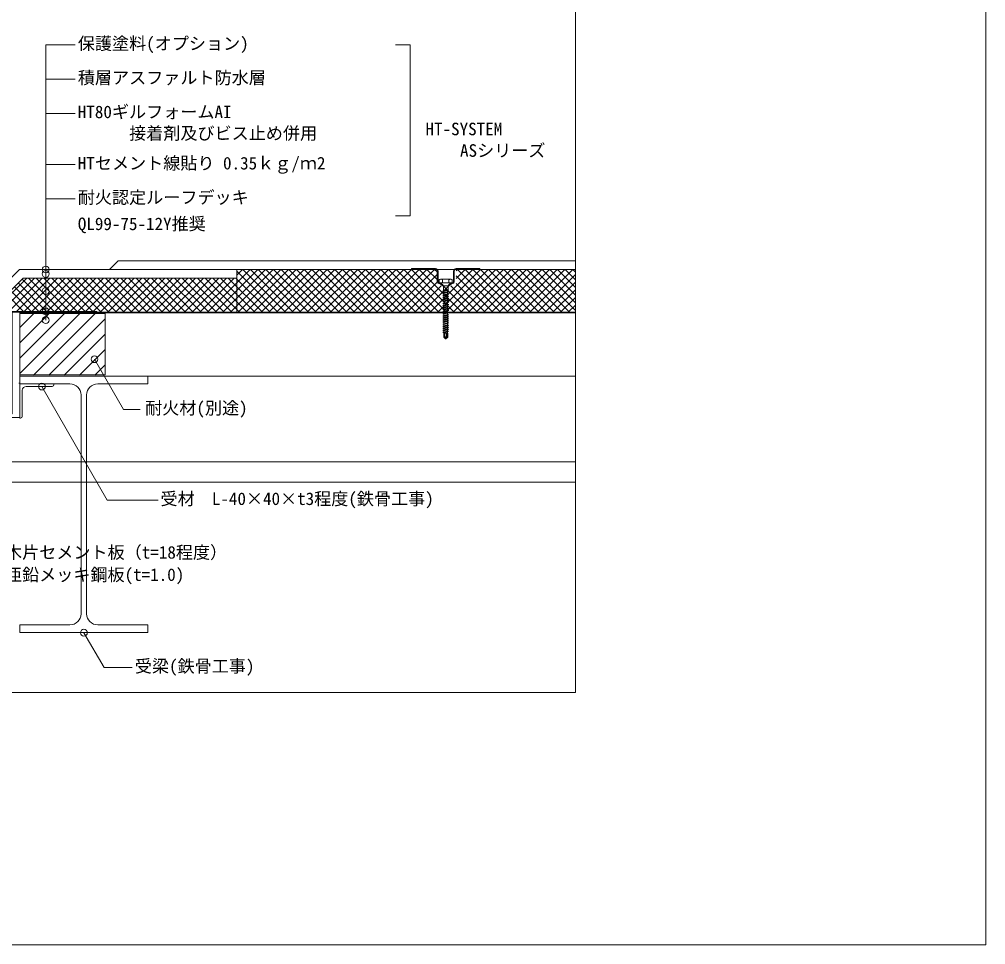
# Model space of a CAD drawing. Units: millimetres, scale not verified. Extents: x -1380 to 1380, y -955 to 955.
# Drawn here: x 250 to 1380, y -955 to 128 of the extents above; entities that cross this region are included whole.
import ezdxf
from ezdxf.enums import TextEntityAlignment as Align

# ---------------------------------------------------------------- set-up
doc = ezdxf.new("R2010")
doc.units = ezdxf.units.MM
doc.header["$LTSCALE"] = 3
doc.linetypes.add('USER3', pattern=[9.525, 6.35, -3.175])
for name, color, linetype, lineweight in [('0-0_0', 7, 'Continuous', 18), ('0-1_BOUSUI', 1, 'Continuous', 18), ('0-2_MOJI', 7, 'Continuous', 18), ('0-3_HATCH', 9, 'Continuous', 18), ('0-4_KANAMONO', 5, 'Continuous', 18), ('0-5_KANAMONO_SCREW', 4, 'Continuous', 18), ('0-6_TEKKOTU', 7, 'Continuous', 18), ('0-7_dekki', 3, 'Continuous', 18), ('0-8_dannnetu', 6, 'Continuous', 18), ('0-B_WAKU', 7, 'Continuous', 18), ('0-E_doubuti', 5, 'Continuous', 18)]:
    doc.layers.add(name, color=color, linetype=linetype, lineweight=lineweight)
doc.styles.add('ＭＳ ゴシック', font='')
doc.styles.get('ＭＳ ゴシック').set_extended_font_data('MS Gothic')

msp = doc.modelspace()

# ---------------------------------------------------------------- linework, layer by layer
at = {"layer": '0-0_0'}
msp.add_lwpolyline([(-899.643, -660.072), (900.357, -660.072), (900.357, 539.928), (-899.643, 539.928)], close=True, dxfattribs=at)
at = {"layer": '0-1_BOUSUI'}
msp.add_line((900.357, -155.072), (365.352, -155.072), dxfattribs=at)
for points in [[(900.357, -155.072), (365.352, -155.072), (355.352, -165.072)], [(504.352, -165.072), (250.212, -165.072), (205.354, -209.93), (205.354, -211.93)]]:
    msp.add_lwpolyline(points, dxfattribs=at)
at = {"layer": '0-2_MOJI'}
for p, q in [((280.71, -224.344), (280.71, 97.603)), ((280.71, 97.603), (315.286, 97.603)), ((689.838, 97.603), (707.126, 97.603)), ((707.126, -102.397), (707.126, 97.603)), ((280.71, 57.603), (315.286, 57.603)), ((280.71, 17.603), (315.286, 17.603)), ((280.71, -42.397), (315.286, -42.397)), ((280.71, -82.397), (315.286, -82.397)), ((689.838, -102.397), (707.126, -102.397))]:
    msp.add_line(p, q, dxfattribs=at)
for points in [[(337.795, -270.038), (371.788, -328.916), (391.301, -328.916)], [(412.107, -435.026), (352.558, -435.026), (276.208, -302.072)], [(382.004, -630.906), (348.929, -630.906), (325.354, -590.072)]]:
    msp.add_lwpolyline(points, dxfattribs=at)
for centre in [(280.71, -165.072), (280.71, -170.316), (280.71, -190.276), (280.71, -214.144), (280.71, -224.344), (337.795, -270.038), (276.208, -302.072), (325.354, -590.072)]:
    msp.add_circle(centre, 4, dxfattribs=at)
at = {"layer": '0-3_HATCH'}
for p, q in [((470.026, -215.072), (520.026, -165.072)), ((479.006, -215.072), (529.006, -165.072)), ((487.986, -215.072), (537.986, -165.072)), ((496.966, -215.072), (546.966, -165.072)), ((504.352, -171.766), (511.045, -165.072)), ((552.195, -215.072), (504.352, -167.228)), ((505.947, -215.072), (555.947, -165.072)), ((561.176, -215.072), (511.176, -165.072)), ((514.927, -215.072), (564.927, -165.072)), ((570.156, -215.072), (520.156, -165.072)), ((523.907, -215.072), (573.907, -165.072)), ((579.136, -215.072), (529.136, -165.072)), ((532.887, -215.072), (582.887, -165.072)), ((588.116, -215.072), (538.116, -165.072)), ((541.868, -215.072), (591.868, -165.072)), ((597.097, -215.072), (547.097, -165.072)), ((550.848, -215.072), (600.848, -165.072)), ((606.077, -215.072), (556.077, -165.072)), ((559.828, -215.072), (609.828, -165.072)), ((615.057, -215.072), (565.057, -165.072)), ((568.808, -215.072), (618.808, -165.072)), ((624.037, -215.072), (574.037, -165.072)), ((577.789, -215.072), (627.789, -165.072)), ((633.018, -215.072), (583.018, -165.072)), ((586.769, -215.072), (636.769, -165.072)), ((641.998, -215.072), (591.998, -165.072)), ((595.749, -215.072), (645.749, -165.072)), ((650.978, -215.072), (600.978, -165.072)), ((604.729, -215.072), (654.729, -165.072)), ((659.958, -215.072), (609.958, -165.072)), ((613.71, -215.072), (663.71, -165.072)), ((668.939, -215.072), (618.939, -165.072)), ((622.69, -215.072), (672.69, -165.072)), ((677.919, -215.072), (627.919, -165.072)), ((631.67, -215.072), (681.67, -165.072)), ((686.899, -215.072), (636.899, -165.072)), ((640.65, -215.072), (690.65, -165.072)), ((695.879, -215.072), (645.879, -165.072)), ((649.631, -215.072), (699.631, -165.072)), ((704.86, -215.072), (654.86, -165.072)), ((658.611, -215.072), (708.611, -165.072)), ((713.84, -215.072), (663.84, -165.072)), ((667.591, -215.072), (717.591, -165.072)), ((722.82, -215.072), (672.82, -165.072)), ((676.571, -215.072), (726.571, -165.072)), ((731.8, -215.072), (681.8, -165.072)), ((685.552, -215.072), (735.552, -165.072)), ((740.781, -215.072), (690.781, -165.072)), ((749.761, -215.072), (699.761, -165.072)), ((758.741, -215.072), (708.741, -165.072)), ((767.721, -215.072), (717.721, -165.072)), ((738.489, -176.859), (726.702, -165.072)), ((730.453, -215.072), (780.453, -165.072)), ((738.489, -167.879), (735.682, -165.072)), ((739.433, -215.072), (789.433, -165.072)), ((748.414, -215.072), (798.414, -165.072)), ((757.394, -215.072), (807.394, -165.072)), ((760.989, -166.576), (762.492, -165.072)), ((760.989, -175.556), (771.473, -165.072)), ((812.623, -215.072), (762.623, -165.072)), ((766.374, -215.072), (816.374, -165.072)), ((821.603, -215.072), (771.603, -165.072)), ((775.354, -215.072), (825.354, -165.072)), ((830.583, -215.072), (780.583, -165.072)), ((784.335, -215.072), (834.335, -165.072)), ((839.563, -215.072), (789.563, -165.072)), ((793.315, -215.072), (843.315, -165.072)), ((848.544, -215.072), (798.544, -165.072)), ((802.295, -215.072), (852.295, -165.072)), ((857.524, -215.072), (807.524, -165.072)), ((811.275, -215.072), (861.275, -165.072)), ((866.504, -215.072), (816.504, -165.072)), ((820.256, -215.072), (870.256, -165.072)), ((875.484, -215.072), (825.484, -165.072)), ((829.236, -215.072), (879.236, -165.072)), ((884.465, -215.072), (834.465, -165.072)), ((838.216, -215.072), (888.216, -165.072)), ((893.445, -215.072), (843.445, -165.072)), ((847.196, -215.072), (897.196, -165.072)), ((900.357, -213.004), (852.425, -165.072)), ((900.357, -204.023), (861.405, -165.072)), ((900.357, -195.043), (870.386, -165.072)), ((900.357, -186.063), (879.366, -165.072)), ((900.357, -177.083), (888.346, -165.072)), ((900.357, -168.102), (897.327, -165.072)), ((219.578, -214.072), (258.578, -175.072)), ((228.559, -214.072), (267.559, -175.072)), ((237.539, -214.072), (276.539, -175.072)), ((246.519, -214.072), (285.519, -175.072)), ((281.788, -214.072), (248.571, -180.855)), ((290.768, -214.072), (253.061, -176.365)), ((255.499, -214.072), (294.499, -175.072)), ((299.748, -214.072), (260.748, -175.072)), ((264.48, -214.072), (303.48, -175.072)), ((308.728, -214.072), (269.728, -175.072)), ((273.46, -214.072), (312.46, -175.072)), ((317.709, -214.072), (278.709, -175.072)), ((282.44, -214.072), (321.44, -175.072)), ((326.689, -214.072), (287.689, -175.072)), ((291.42, -214.072), (330.42, -175.072)), ((335.669, -214.072), (296.669, -175.072)), ((300.401, -214.072), (339.401, -175.072)), ((345.649, -215.072), (305.649, -175.072)), ((309.381, -214.072), (348.381, -175.072)), ((354.63, -215.072), (314.63, -175.072)), ((318.361, -214.072), (357.361, -175.072)), ((363.61, -215.072), (323.61, -175.072)), ((327.341, -214.072), (366.341, -175.072)), ((372.59, -215.072), (332.59, -175.072)), ((336.322, -214.072), (375.322, -175.072)), ((381.57, -215.072), (341.57, -175.072)), ((344.302, -215.072), (384.302, -175.072)), ((390.551, -215.072), (350.551, -175.072)), ((353.282, -215.072), (393.282, -175.072)), ((399.531, -215.072), (359.531, -175.072)), ((362.262, -215.072), (402.262, -175.072)), ((408.511, -215.072), (368.511, -175.072)), ((371.243, -215.072), (411.243, -175.072)), ((417.491, -215.072), (377.491, -175.072)), ((380.223, -215.072), (420.223, -175.072)), ((426.472, -215.072), (386.472, -175.072)), ((389.203, -215.072), (429.203, -175.072)), ((435.452, -215.072), (395.452, -175.072)), ((398.184, -215.072), (438.184, -175.072)), ((444.432, -215.072), (404.432, -175.072)), ((407.164, -215.072), (447.164, -175.072)), ((453.412, -215.072), (413.412, -175.072)), ((416.144, -215.072), (456.144, -175.072)), ((462.393, -215.072), (422.393, -175.072)), ((425.124, -215.072), (465.124, -175.072)), ((471.373, -215.072), (431.373, -175.072)), ((434.105, -215.072), (474.105, -175.072)), ((480.353, -215.072), (440.353, -175.072)), ((443.085, -215.072), (483.085, -175.072)), ((489.333, -215.072), (449.333, -175.072)), ((452.065, -215.072), (492.065, -175.072)), ((498.314, -215.072), (458.314, -175.072)), ((461.045, -215.072), (501.045, -175.072)), ((507.294, -215.072), (467.294, -175.072)), ((516.274, -215.072), (476.274, -175.072)), ((525.254, -215.072), (485.254, -175.072)), ((534.235, -215.072), (494.235, -175.072)), ((543.215, -215.072), (503.215, -175.072)), ((694.532, -215.072), (738.489, -171.115)), ((703.512, -215.072), (738.489, -180.096)), ((803.642, -215.072), (760.989, -172.418)), ((856.177, -215.072), (900.357, -170.892)), ((865.157, -215.072), (900.357, -179.872)), ((263.827, -214.072), (239.59, -189.835)), ((272.807, -214.072), (244.081, -185.345)), ((712.492, -215.072), (743.492, -184.072)), ((721.473, -215.072), (752.473, -184.072)), ((776.702, -215.072), (745.702, -184.072)), ((785.682, -215.072), (754.682, -184.072)), ((794.662, -215.072), (760.972, -181.382)), ((874.137, -215.072), (900.357, -188.852)), ((254.847, -214.072), (235.1, -194.325)), ((883.117, -215.072), (900.357, -197.832)), ((892.098, -215.072), (900.357, -206.813)), ((250.354, -232.958), (266.407, -216.905)), ((250.354, -250.919), (284.367, -216.905)), ((250.354, -268.879), (302.328, -216.905)), ((250.354, -286.84), (320.288, -216.905)), ((266.449, -288.705), (338.249, -216.905)), ((284.409, -288.705), (350.354, -222.761)), ((302.37, -288.705), (350.354, -240.721)), ((320.33, -288.705), (350.354, -258.682)), ((338.291, -288.705), (350.354, -276.642))]:
    msp.add_line(p, q, dxfattribs=at)
msp.add_lwpolyline([(250.354, -288.472), (350.354, -288.472), (350.354, -216.672), (250.354, -216.672)], close=True, dxfattribs=at)
at = {"layer": '0-4_KANAMONO'}
for p, q in [((708.751, -164.072), (708.751, -165.072)), ((708.751, -164.072), (736.751, -164.072)), ((736.751, -165.072), (708.751, -165.072)), ((738.751, -179.572), (738.751, -167.072)), ((739.751, -167.072), (739.751, -179.572)), ((757.751, -167.072), (757.751, -179.572)), ((758.751, -179.572), (758.751, -167.072)), ((788.751, -164.072), (760.751, -164.072)), ((760.751, -165.072), (788.751, -165.072)), ((788.751, -164.072), (788.751, -165.072)), ((740.751, -180.572), (741.558, -180.572)), ((756.751, -180.572), (755.944, -180.572)), ((741.558, -181.572), (740.751, -181.572)), ((755.944, -181.572), (756.751, -181.572))]:
    msp.add_line(p, q, dxfattribs=at)
at = {"layer": '0-4_KANAMONO', "linetype": 'USER3'}
msp.add_line((741.943, -180.572), (755.403, -180.572), dxfattribs=at)
at = {"layer": '0-4_KANAMONO'}
for points in [[(742.751, -180.967), (745.251, -182.826), (745.251, -184.072), (742.154, -181.77)], [(754.75, -180.967), (752.251, -182.826), (752.251, -184.072), (755.347, -181.77)]]:
    msp.add_lwpolyline(points, dxfattribs=at)
msp.add_lwpolyline([(241.354, -334.072), (241.354, -215.072), (340.354, -215.072), (340.354, -214.072), (240.354, -214.072), (240.354, -334.072)], close=True, dxfattribs=at)
for centre, radius, start, end in [((736.751, -167.072), 3, 0, 90), ((736.751, -167.072), 2, 0, 90), ((760.751, -167.072), 3, 90, 180), ((760.751, -167.072), 2, 90, 180), ((740.751, -179.572), 2, 180, 270), ((740.751, -179.572), 1, 180, 270), ((741.558, -182.572), 2, 53.36573, 90), ((755.944, -182.572), 2, 90, 126.63427), ((756.751, -179.572), 1, 270, 0), ((756.751, -179.572), 2, 270, 0), ((741.558, -182.572), 1, 53.36573, 90), ((755.944, -182.572), 1, 90, 126.63427)]:
    msp.add_arc(centre, radius, start, end, dxfattribs=at)
at = {"layer": '0-5_KANAMONO_SCREW'}
for p, q in [((744.92, -176.947), (744.92, -180.572)), ((752.426, -176.947), (752.426, -180.572)), ((751.423, -184.072), (745.923, -184.072)), ((751.423, -189.072), (745.923, -189.072)), ((745.923, -189.072), (746.423, -189.813)), ((750.923, -189.702), (746.423, -190.912)), ((746.423, -190.912), (746.423, -192.233)), ((750.923, -192.122), (746.423, -193.332)), ((750.923, -189.702), (751.423, -189.088)), ((750.923, -189.702), (750.923, -191.023)), ((750.923, -192.122), (750.923, -193.443)), ((746.423, -193.332), (746.423, -194.653)), ((750.923, -194.542), (746.423, -195.752)), ((746.423, -195.752), (746.423, -197.073)), ((750.923, -196.962), (746.423, -198.172)), ((746.423, -198.172), (746.423, -199.493)), ((750.923, -199.382), (746.423, -200.592)), ((746.423, -200.592), (746.423, -201.913)), ((750.923, -201.802), (746.423, -203.012)), ((746.423, -203.012), (746.423, -204.333)), ((750.923, -194.542), (750.923, -195.863)), ((750.923, -196.962), (750.923, -198.283)), ((750.923, -199.382), (750.923, -200.703)), ((750.923, -201.802), (750.923, -203.123)), ((750.923, -204.222), (746.423, -205.432)), ((746.423, -205.432), (746.423, -206.753)), ((750.923, -206.642), (746.423, -207.852)), ((746.423, -207.852), (746.423, -209.173)), ((750.923, -209.062), (746.423, -210.272)), ((746.423, -210.272), (746.423, -211.593)), ((750.923, -211.482), (746.423, -212.692)), ((746.423, -212.692), (746.423, -214.013)), ((750.923, -213.902), (746.423, -215.112)), ((750.923, -204.222), (750.923, -205.543)), ((750.923, -206.642), (750.923, -207.963)), ((750.923, -209.062), (750.923, -210.383)), ((750.923, -211.482), (750.923, -212.803)), ((750.923, -213.902), (750.923, -215.223)), ((746.423, -215.112), (746.423, -216.433)), ((750.923, -216.322), (746.423, -217.532)), ((746.423, -217.532), (746.423, -218.853)), ((750.923, -218.742), (746.423, -219.952)), ((746.423, -219.952), (746.423, -221.273)), ((750.923, -221.162), (746.423, -222.372)), ((746.423, -222.372), (746.423, -223.693)), ((750.923, -223.582), (746.423, -224.792)), ((746.423, -224.792), (746.423, -226.113)), ((750.923, -226.002), (746.423, -227.212)), ((750.923, -216.322), (750.923, -217.643)), ((750.923, -218.742), (750.923, -220.063)), ((750.923, -221.162), (750.923, -222.483)), ((750.923, -223.582), (750.923, -224.903)), ((750.923, -226.002), (750.923, -227.323)), ((752.098, -237.352), (745.248, -238.562)), ((746.423, -227.212), (746.423, -228.533)), ((750.923, -228.422), (746.423, -229.632)), ((746.423, -229.632), (746.423, -230.953)), ((750.923, -230.842), (746.423, -232.052)), ((746.423, -232.052), (746.423, -233.373)), ((750.923, -233.262), (746.423, -234.472)), ((746.423, -234.472), (746.423, -235.793)), ((750.923, -235.682), (746.423, -236.892)), ((746.423, -236.892), (746.423, -238.247)), ((750.923, -228.422), (750.923, -229.743)), ((750.923, -230.842), (750.923, -232.163)), ((750.923, -233.262), (750.923, -234.583)), ((750.923, -235.682), (750.923, -237.037)), ((746.373, -244.406), (746.373, -239.522)), ((746.373, -239.522), (750.973, -239.522)), ((746.77, -243.962), (746.373, -244.406)), ((746.373, -244.406), (748.489, -246.182)), ((750.923, -238.03), (746.423, -239.24)), ((746.423, -239.24), (746.423, -239.522)), ((747.109, -243.074), (747.109, -239.522)), ((747.499, -243.909), (747.772, -244.139)), ((748.464, -245.279), (748.673, -246.222)), ((748.663, -243.981), (749.041, -243.328)), ((748.816, -245.616), (748.673, -246.222)), ((750.191, -243.234), (748.816, -245.616)), ((750.513, -244.191), (748.816, -245.616)), ((748.816, -245.616), (748.857, -246.182)), ((749.041, -243.328), (749.041, -239.522)), ((750.191, -243.234), (750.191, -239.522)), ((750.513, -244.191), (750.513, -239.522)), ((750.923, -238.03), (750.923, -239.522)), ((750.973, -239.522), (750.973, -244.406))]:
    msp.add_line(p, q, dxfattribs=at)
msp.add_lwpolyline([(742.423, -176.222), (741.167, -176.947), (741.167, -180.572), (756.178, -180.572), (756.178, -176.947), (754.923, -176.222)], close=True, dxfattribs=at)
for points in [[(742.423, -180.572), (745.923, -184.072), (745.923, -189.072)], [(754.923, -180.572), (751.423, -184.072), (751.423, -189.072)], [(751.423, -189.088), (745.123, -190.162), (749.178, -189.072)], [(746.423, -190.912), (745.123, -190.162), (746.423, -189.813)], [(752.223, -191.372), (745.123, -192.582), (750.923, -191.023)], [(750.923, -192.122), (752.223, -191.372), (750.923, -191.023)], [(746.423, -193.332), (745.123, -192.582), (746.423, -192.233)], [(752.223, -193.792), (745.123, -195.002), (750.923, -193.443)], [(746.423, -195.752), (745.123, -195.002), (746.423, -194.653)], [(752.223, -196.212), (745.123, -197.422), (750.923, -195.863)], [(746.423, -198.172), (745.123, -197.422), (746.423, -197.073)], [(752.223, -198.632), (745.123, -199.842), (750.923, -198.283)], [(746.423, -200.592), (745.123, -199.842), (746.423, -199.493)], [(752.223, -201.052), (745.123, -202.262), (750.923, -200.703)], [(746.423, -203.012), (745.123, -202.262), (746.423, -201.913)], [(752.223, -203.472), (745.123, -204.682), (750.923, -203.123)], [(750.923, -194.542), (752.223, -193.792), (750.923, -193.443)], [(750.923, -196.962), (752.223, -196.212), (750.923, -195.863)], [(750.923, -199.382), (752.223, -198.632), (750.923, -198.283)], [(750.923, -201.802), (752.223, -201.052), (750.923, -200.703)], [(750.923, -204.222), (752.223, -203.472), (750.923, -203.123)], [(746.423, -205.432), (745.123, -204.682), (746.423, -204.333)], [(752.223, -205.892), (745.123, -207.102), (750.923, -205.543)], [(746.423, -207.852), (745.123, -207.102), (746.423, -206.753)], [(752.223, -208.312), (745.123, -209.522), (750.923, -207.963)], [(746.423, -210.272), (745.123, -209.522), (746.423, -209.173)], [(752.223, -210.732), (745.123, -211.942), (750.923, -210.383)], [(746.423, -212.692), (745.123, -211.942), (746.423, -211.593)], [(752.223, -213.152), (745.123, -214.362), (750.923, -212.803)], [(746.423, -215.112), (745.123, -214.362), (746.423, -214.013)], [(750.923, -206.642), (752.223, -205.892), (750.923, -205.543)], [(750.923, -209.062), (752.223, -208.312), (750.923, -207.963)], [(750.923, -211.482), (752.223, -210.732), (750.923, -210.383)], [(750.923, -213.902), (752.223, -213.152), (750.923, -212.803)], [(752.223, -215.572), (745.123, -216.782), (750.923, -215.223)], [(746.423, -217.532), (745.123, -216.782), (746.423, -216.433)], [(752.223, -217.992), (745.123, -219.202), (750.923, -217.643)], [(746.423, -219.952), (745.123, -219.202), (746.423, -218.853)], [(752.223, -220.412), (745.123, -221.622), (750.923, -220.063)], [(746.423, -222.372), (745.123, -221.622), (746.423, -221.273)], [(752.223, -222.832), (745.123, -224.042), (750.923, -222.483)], [(746.423, -224.792), (745.123, -224.042), (746.423, -223.693)], [(752.223, -225.252), (745.123, -226.462), (750.923, -224.903)], [(750.923, -216.322), (752.223, -215.572), (750.923, -215.223)], [(750.923, -218.742), (752.223, -217.992), (750.923, -217.643)], [(750.923, -221.162), (752.223, -220.412), (750.923, -220.063)], [(750.923, -223.582), (752.223, -222.832), (750.923, -222.483)], [(750.923, -226.002), (752.223, -225.252), (750.923, -224.903)], [(746.423, -227.212), (745.123, -226.462), (746.423, -226.113)], [(752.223, -227.672), (745.123, -228.882), (750.923, -227.323)], [(746.423, -229.632), (745.123, -228.882), (746.423, -228.533)], [(752.223, -230.092), (745.123, -231.302), (750.923, -229.743)], [(746.423, -232.052), (745.123, -231.302), (746.423, -230.953)], [(752.223, -232.512), (745.123, -233.722), (750.923, -232.163)], [(746.423, -234.472), (745.123, -233.722), (746.423, -233.373)], [(752.223, -234.932), (745.123, -236.142), (750.923, -234.583)], [(746.423, -236.892), (745.123, -236.142), (746.423, -235.793)], [(746.423, -239.24), (745.248, -238.562), (746.423, -238.247), (750.923, -237.037)], [(750.923, -228.422), (752.223, -227.672), (750.923, -227.323)], [(750.923, -230.842), (752.223, -230.092), (750.923, -229.743)], [(750.923, -233.262), (752.223, -232.512), (750.923, -232.163)], [(750.923, -235.682), (752.223, -234.932), (750.923, -234.583)], [(750.923, -238.03), (752.098, -237.352), (750.923, -237.037)], [(748.489, -246.182), (748.673, -246.222), (748.857, -246.182)], [(750.513, -244.191), (750.973, -244.406), (748.857, -246.182)]]:
    msp.add_lwpolyline(points, dxfattribs=at)
for centre, radius, start, end in [((743.044, -180.417), 3.944, 61.59455, 118.40545), ((748.673, -186.299), 10.076, 68.13455, 111.86545), ((754.302, -180.417), 3.944, 61.59455, 118.40545), ((745.776, -243.074), 1.333, 318.21456, 0), ((747.161, -244.311), 0.525, 50, 138.21456), ((748.2, -243.074), 1.091, 180, 230), ((746.438, -245.728), 2.075, 12.5, 50), ((748.152, -243.686), 0.591, 230, 330), ((750.232, -244.887), 1.811, 150, 192.5)]:
    msp.add_arc(centre, radius, start, end, dxfattribs=at)
at = {"layer": '0-6_TEKKOTU'}
for p, q in [((322.104, -567.905), (322.104, -311.905)), ((328.604, -311.905), (328.604, -567.905)), ((-279.646, -390.072), (900.357, -390.072)), ((-279.646, -414.072), (900.357, -414.072))]:
    msp.add_line(p, q, dxfattribs=at)
for points in [[(309.104, -298.905), (250.354, -298.905), (250.354, -289.905), (400.354, -289.905), (400.354, -298.905), (341.604, -298.905)], [(341.604, -580.905), (400.354, -580.905), (400.354, -589.905), (250.354, -589.905), (250.354, -580.905), (309.104, -580.905)]]:
    msp.add_lwpolyline(points, dxfattribs=at)
for centre, start, end in [((309.104, -311.905), 0, 90), ((341.604, -311.905), 90, 180), ((309.104, -567.905), 270, 0), ((341.604, -567.905), 180, 270)]:
    msp.add_arc(centre, 13, start, end, dxfattribs=at)
at = {"layer": '0-7_dekki'}
msp.add_line((900.357, -215.872), (250.354, -215.872), dxfattribs=at)
msp.add_lwpolyline([(900.357, -214.891), (250.354, -215.072), (250.354, -289.905), (900.357, -289.905)], dxfattribs=at)
at = {"layer": '0-8_dannnetu'}
for p, q in [((900.357, -165.072), (504.352, -165.072)), ((504.352, -215.072), (504.352, -165.072)), ((215.354, -214.072), (254.354, -175.072)), ((504.352, -175.072), (254.354, -175.072))]:
    msp.add_line(p, q, dxfattribs=at)
at = {"layer": '0-B_WAKU'}
msp.add_lwpolyline([(-1379.643, -955.072), (1380.357, -955.072), (1380.357, 954.928), (-1379.643, 954.928)], close=True, dxfattribs=at)
at = {"layer": '0-E_doubuti'}
for p, q in [((257.854, -301.905), (288.354, -301.905)), ((253.354, -336.905), (253.354, -306.405))]:
    msp.add_line(p, q, dxfattribs=at)
for points in [[(210.354, -337.072), (210.354, -338.072), (250.354, -338.072), (250.354, -298.072), (249.354, -298.072)], [(290.354, -299.905), (290.354, -298.905), (250.354, -298.905), (250.354, -338.905), (251.354, -338.905)]]:
    msp.add_lwpolyline(points, dxfattribs=at)
for centre, radius, start, end in [((257.854, -306.405), 4.5, 90, 180), ((288.354, -299.905), 2, 270, 0), ((251.354, -336.905), 2, 270, 0)]:
    msp.add_arc(centre, radius, start, end, dxfattribs=at)

# ---------------------------------------------------------------- texts
at = {"layer": '0-2_MOJI', "style": 'ＭＳ ゴシック'}
for s, p in [('保護塗料(オプション)', (318.286, 87.603)), ('積層アスファルト防水層', (318.286, 47.603)), ('HT80ギルフォームAI', (318.286, 7.603)), ('\u3000\u3000\u3000接着剤及びビス止め併用', (318.286, -17.397)), ('HT-SYSTEM', (725.035, -12.397)), ('ASシリーズ', (765.402, -37.599)), ('HTセメント線貼り 0.35ｋｇ/ｍ2', (318.286, -52.397)), ('耐火認定ルーフデッキ', (318.286, -92.397)), ('QL99-75-12Y推奨', (318.286, -123.385)), ('耐火材(別途)', (397.007, -338.916)), ('受材\u3000L-40×40×t3程度(鉄骨工事)', (415.107, -445.026)), ('硬質木片セメント板（t=18程度）', (193.14, -507.759)), ('溶融亜鉛メッキ鋼板(t=1.0)', (193.024, -533.866)), ('受梁(鉄骨工事)', (385.004, -640.906))]:
    msp.add_text(s, height=14.66, dxfattribs=at).set_placement(p, align=Align.BOTTOM_LEFT)

doc.saveas('drawing.dxf')
